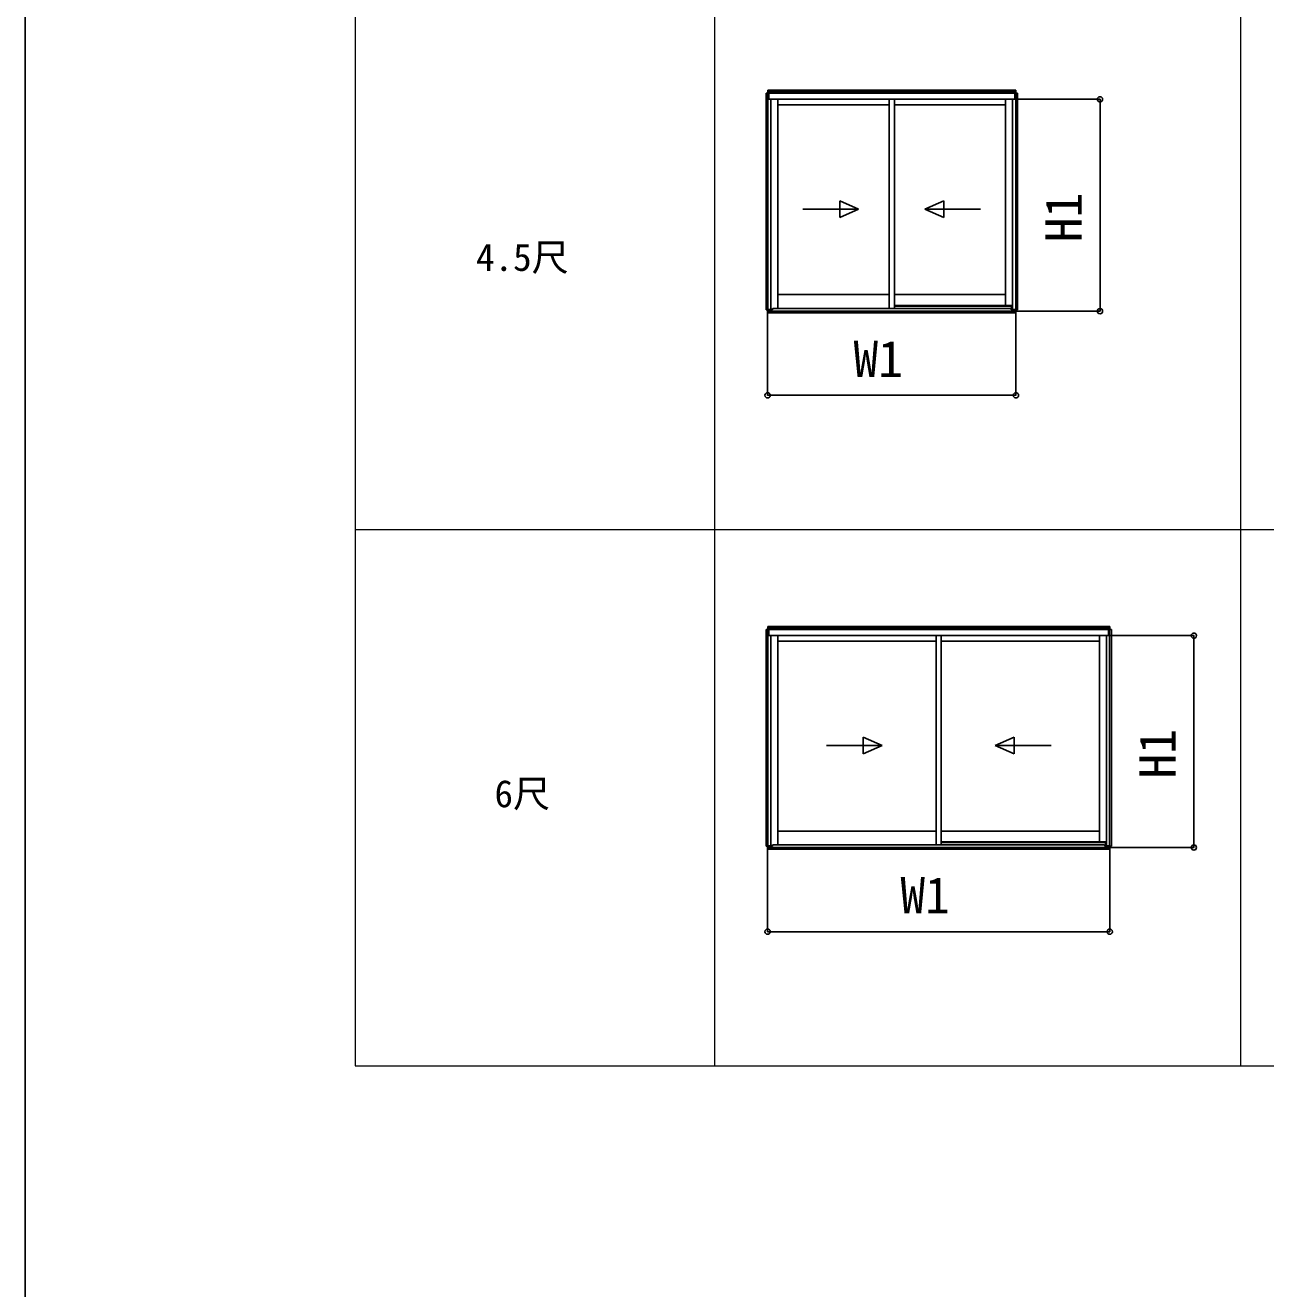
# Model space of a CAD drawing. Units: millimetres, scale not verified. Extents: x -10500 to 10500, y -15656 to 15563.
# Drawn here: x -10500 to -4487, y -46 to 6078 of the extents above; entities that cross this region are included whole.
import ezdxf
from ezdxf.enums import TextEntityAlignment as Align

# ---------------------------------------------------------------- set-up
doc = ezdxf.new("R2010")
doc.units = ezdxf.units.MM
doc.header["$LTSCALE"] = 80
doc.layers.add('0-1_TABLE1', color=7, linetype='Continuous', lineweight=18)
for name, color, linetype in [('0-3_YKK_A1', 4, 'Continuous'), ('0-4_YKK_D', 6, 'Continuous'), ('0-5_YKK_ZWAK', 7, 'Continuous')]:
    doc.layers.add(name, color=color, linetype=linetype)
doc.styles.add('ＭＳ ゴシック', font='')
doc.styles.get('ＭＳ ゴシック').set_extended_font_data('MS Gothic')

msp = doc.modelspace()

# ---------------------------------------------------------------- linework, layer by layer
at = {"layer": '0-1_TABLE1'}
for p, q in [((-8900, 11394.5), (-8900, 1034.5)), ((-7159.05, 11394.5), (-7159.05, 1034.5)), ((-4609.05, 11394.5), (-4609.05, 1034.5)), ((-8900, 3634.5), (3040.95, 3634.5)), ((-8900, 1034.5), (3040.95, 1034.5))]:
    msp.add_line(p, q, dxfattribs=at)
at = {"layer": '0-3_YKK_A1'}
for p, q in [((-5698.05, 5763.5), (-6901.05, 5763.5)), ((-6901.05, 5749.5), (-6901.05, 5763.5)), ((-5698.05, 5757.5), (-6901.05, 5757.5)), ((-5698.05, 5749.5), (-5698.05, 5763.5)), ((-6909.05, 5749.5), (-6896.05, 5749.5)), ((-6909.05, 4698.5), (-6909.05, 5749.5)), ((-5698.05, 5750.5), (-6901.05, 5750.5)), ((-6900.25, 4698.5), (-6900.25, 5749.5)), ((-6896.05, 5719.5), (-6896.05, 5749.5)), ((-6896.05, 5719.5), (-6885.05, 5719.5)), ((-5703.55, 5749.5), (-6895.55, 5749.5)), ((-6895.55, 5719.5), (-6895.55, 5749.5)), ((-5703.55, 5719.5), (-6895.55, 5719.5)), ((-6885.05, 4700.1), (-6885.05, 5719.5)), ((-6851.05, 5719.5), (-6851.05, 4706)), ((-6312.05, 5719.5), (-6312.05, 4706)), ((-6287.05, 5719.5), (-6287.05, 4706)), ((-5748.05, 5719.5), (-5748.05, 4720.5)), ((-5714.05, 4700.1), (-5714.05, 5719.5)), ((-5703.05, 5719.5), (-5714.05, 5719.5)), ((-5703.55, 5719.5), (-5703.55, 5749.5)), ((-5690.05, 5749.5), (-5703.05, 5749.5)), ((-5703.05, 5719.5), (-5703.05, 5749.5)), ((-5698.85, 4698.5), (-5698.85, 5749.5)), ((-5690.05, 4698.5), (-5690.05, 5749.5)), ((-6312.05, 5692.5), (-6851.05, 5692.5)), ((-5748.05, 5692.5), (-6287.05, 5692.5)), ((-6551.95, 5147.14), (-6551.95, 5227.14)), ((-6551.95, 5227.14), (-6460.3, 5187.14)), ((-6047.15, 5227.13), (-6138.8, 5187.13)), ((-6047.15, 5147.13), (-6047.15, 5227.13)), ((-6730.3, 5187.14), (-6460.3, 5187.14)), ((-6551.95, 5147.14), (-6460.3, 5187.14)), ((-5868.8, 5187.13), (-6138.8, 5187.13)), ((-6047.15, 5147.13), (-6138.8, 5187.13)), ((-6312.05, 4772.5), (-6851.05, 4772.5)), ((-5748.05, 4772.5), (-6287.05, 4772.5)), ((-5748.05, 4720.5), (-6287.05, 4720.5)), ((-6287.05, 4717.5), (-5721.05, 4717.5)), ((-5714.05, 4720.5), (-5748.05, 4720.5)), ((-6909.05, 4698.5), (-6897.15, 4698.5)), ((-6901.05, 4692.5), (-6901.05, 4698.5)), ((-6901.05, 4692.5), (-6896.05, 4692.5)), ((-5698.05, 4692.5), (-6901.05, 4692.5)), ((-6901.05, 4684.5), (-6901.05, 4692.5)), ((-5698.05, 4684.5), (-6901.05, 4684.5)), ((-6897.15, 4692.5), (-6897.15, 4698.5)), ((-6896.05, 4700.1), (-6885.05, 4700.1)), ((-6896.05, 4700.1), (-6896.05, 4692.5)), ((-6895.55, 4700.1), (-6895.55, 4692.5)), ((-6895.55, 4699.5), (-6878.05, 4699.5)), ((-6877.82, 4702.5), (-6885.05, 4702.5)), ((-6878.05, 4699.5), (-6878.05, 4701)), ((-6873.05, 4706), (-6287.05, 4706)), ((-6287.05, 4706), (-5726.05, 4706)), ((-5721.05, 4699.5), (-5721.05, 4701)), ((-5703.55, 4699.5), (-5721.05, 4699.5)), ((-5703.05, 4700.1), (-5714.05, 4700.1)), ((-5703.05, 4700.1), (-5703.05, 4692.5)), ((-5698.05, 4692.5), (-5703.05, 4692.5)), ((-5701.95, 4692.5), (-5701.95, 4698.5)), ((-5690.05, 4698.5), (-5701.95, 4698.5)), ((-5698.05, 4692.5), (-5698.05, 4698.5)), ((-5698.05, 4684.5), (-5698.05, 4692.5)), ((-6909.05, 3149.5), (-6896.05, 3149.5)), ((-6909.05, 2098.5), (-6909.05, 3149.5)), ((-5243.05, 3163.5), (-6901.05, 3163.5)), ((-6901.05, 3149.5), (-6901.05, 3163.5)), ((-5243.05, 3157.5), (-6901.05, 3157.5)), ((-5243.05, 3150.5), (-6901.05, 3150.5)), ((-6900.25, 2098.5), (-6900.25, 3149.5)), ((-6896.05, 3119.5), (-6896.05, 3149.5)), ((-5248.55, 3149.5), (-6895.55, 3149.5)), ((-6895.55, 3119.5), (-6895.55, 3149.5)), ((-5248.55, 3119.5), (-5248.55, 3149.5)), ((-5235.05, 3149.5), (-5248.05, 3149.5)), ((-5248.05, 3119.5), (-5248.05, 3149.5)), ((-5243.85, 2098.5), (-5243.85, 3149.5)), ((-5243.05, 3149.5), (-5243.05, 3163.5)), ((-5235.05, 2098.5), (-5235.05, 3149.5)), ((-6896.05, 3119.5), (-6885.05, 3119.5)), ((-5248.55, 3119.5), (-6895.55, 3119.5)), ((-6885.05, 2100.1), (-6885.05, 3119.5)), ((-6851.05, 3119.5), (-6851.05, 2106)), ((-6084.55, 3092.5), (-6851.05, 3092.5)), ((-6084.55, 3119.5), (-6084.55, 2106)), ((-6059.55, 3119.5), (-6059.55, 2106)), ((-5293.05, 3092.5), (-6059.55, 3092.5)), ((-5293.05, 3119.5), (-5293.05, 2120.5)), ((-5259.05, 2100.1), (-5259.05, 3119.5)), ((-5248.05, 3119.5), (-5259.05, 3119.5)), ((-6616.55, 2587.14), (-6346.55, 2587.14)), ((-6438.2, 2547.14), (-6438.2, 2627.14)), ((-6438.2, 2627.14), (-6346.55, 2587.14)), ((-6438.2, 2547.14), (-6346.55, 2587.14)), ((-5705.9, 2627.13), (-5797.55, 2587.13)), ((-5527.55, 2587.13), (-5797.55, 2587.13)), ((-5705.9, 2547.13), (-5797.55, 2587.13)), ((-5705.9, 2547.13), (-5705.9, 2627.13)), ((-6084.55, 2172.5), (-6851.05, 2172.5)), ((-5293.05, 2172.5), (-6059.55, 2172.5)), ((-6909.05, 2098.5), (-6897.15, 2098.5)), ((-6901.05, 2092.5), (-6901.05, 2098.5)), ((-6901.05, 2092.5), (-6896.05, 2092.5)), ((-5243.05, 2092.5), (-6901.05, 2092.5)), ((-6901.05, 2084.5), (-6901.05, 2092.5)), ((-5243.05, 2084.5), (-6901.05, 2084.5)), ((-6897.15, 2092.5), (-6897.15, 2098.5)), ((-6896.05, 2100.1), (-6885.05, 2100.1)), ((-6896.05, 2100.1), (-6896.05, 2092.5)), ((-6895.55, 2100.1), (-6895.55, 2092.5)), ((-6895.55, 2099.5), (-6878.05, 2099.5)), ((-6877.82, 2102.5), (-6885.05, 2102.5)), ((-6878.05, 2099.5), (-6878.05, 2101)), ((-6873.05, 2106), (-6059.55, 2106)), ((-5293.05, 2120.5), (-6059.55, 2120.5)), ((-6059.55, 2117.5), (-5266.05, 2117.5)), ((-6059.55, 2106), (-5271.05, 2106)), ((-5259.05, 2120.5), (-5293.05, 2120.5)), ((-5266.05, 2099.5), (-5266.05, 2101)), ((-5248.55, 2099.5), (-5266.05, 2099.5)), ((-5248.05, 2100.1), (-5259.05, 2100.1)), ((-5248.05, 2100.1), (-5248.05, 2092.5)), ((-5243.05, 2092.5), (-5248.05, 2092.5)), ((-5246.95, 2092.5), (-5246.95, 2098.5)), ((-5235.05, 2098.5), (-5246.95, 2098.5)), ((-5243.05, 2092.5), (-5243.05, 2098.5)), ((-5243.05, 2084.5), (-5243.05, 2092.5))]:
    msp.add_line(p, q, dxfattribs=at)
for points in [[(-5703.55, 4700.1), (-5703.55, 4692.5), (-6895.55, 4692.5)], [(-5718.55, 4715), (-5718.55, 4706.5), (-5714.05, 4706.5)], [(-5248.55, 2100.1), (-5248.55, 2092.5), (-6895.55, 2092.5)], [(-5263.55, 2115), (-5263.55, 2106.5), (-5259.05, 2106.5)]]:
    msp.add_lwpolyline(points, dxfattribs=at)
for centre, radius, start, end in [((-5721.05, 4715), 2.5, 0, 90), ((-6873.05, 4701), 5, 162.54221, 180), ((-6873.05, 4701), 5, 90, 162.54221), ((-5726.05, 4701), 5, 0, 90), ((-6873.05, 2101), 5, 162.54221, 180), ((-6873.05, 2101), 5, 90, 162.54221), ((-5271.05, 2101), 5, 0, 90), ((-5266.05, 2115), 2.5, 0, 90)]:
    msp.add_arc(centre, radius, start, end, dxfattribs=at)
at = {"layer": '0-4_YKK_D'}
for p, q in [((-5702.05, 5719.5), (-5289.05, 5719.5)), ((-5290.05, 4692.5), (-5290.05, 5719.5)), ((-6901.55, 4698.5), (-6901.55, 4697.68)), ((-6901.55, 4696.68), (-6901.55, 4283.5)), ((-5697.55, 4698.5), (-5697.55, 4697.68)), ((-5697.55, 4696.68), (-5697.55, 4283.5)), ((-5697.05, 4692.5), (-5289.05, 4692.5)), ((-6901.55, 4284.5), (-5697.55, 4284.5)), ((-5247.05, 3119.5), (-4834.05, 3119.5)), ((-4835.05, 2092.5), (-4835.05, 3119.5)), ((-6901.55, 2098.5), (-6901.55, 2097.68)), ((-6901.55, 2096.68), (-6901.55, 1683.5)), ((-5242.55, 2098.5), (-5242.55, 2097.68)), ((-5242.55, 2096.68), (-5242.55, 1683.5)), ((-5242.05, 2092.5), (-4834.05, 2092.5)), ((-6901.55, 1684.5), (-5242.55, 1684.5))]:
    msp.add_line(p, q, dxfattribs=at)
for centre in [(-5290.05, 5719.5), (-5290.05, 4692.5), (-6901.55, 4284.5), (-5697.55, 4284.5), (-4835.05, 3119.5), (-4835.05, 2092.5), (-6901.55, 1684.5), (-5242.55, 1684.5)]:
    msp.add_circle(centre, 12.75, dxfattribs=at)
at = {"layer": '0-5_YKK_ZWAK'}
msp.add_line((-10500, 14944.5), (-10500, -15655.5), dxfattribs=at)

# ---------------------------------------------------------------- texts
at = {"layer": '0-1_TABLE1', "style": 'ＭＳ ゴシック'}
for s, p in [('4.5尺', (-8314.87, 4848.08)), ('6尺', (-8225.38, 2248.08))]:
    msp.add_text(s, height=132, dxfattribs=at).set_placement(p, align=Align.BOTTOM_LEFT)
at = {"layer": '0-4_YKK_D', "style": 'ＭＳ ゴシック'}
for p in [(-5326.05, 5027.36), (-4871.05, 2427.36)]:
    msp.add_text('H1', height=176, rotation=90, dxfattribs=at).set_placement(p, align=Align.BOTTOM_LEFT)
for p in [(-6485.01, 4320.5), (-6257.51, 1720.5)]:
    msp.add_text('W1', height=176, dxfattribs=at).set_placement(p, align=Align.BOTTOM_LEFT)

doc.saveas('drawing.dxf')
